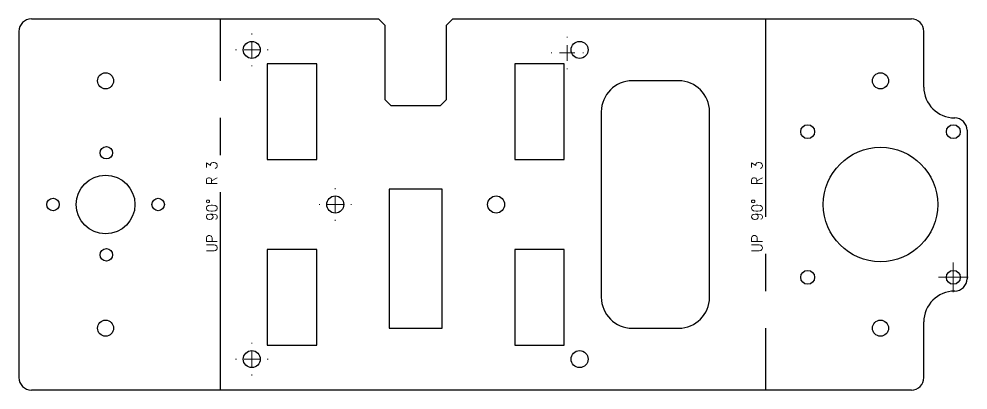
# Model space of a CAD drawing. Header units: millimetres. Extents: x 14 to 816, y 5 to 299.
# Drawn here: x 508.7 to 815.6, y 179.3 to 299.3 of the extents above; entities that cross this region are included whole.
import ezdxf

# ---------------------------------------------------------------- set-up
doc = ezdxf.new("R2010")
doc.units = ezdxf.units.MM
doc.linetypes.add('CENTERX2', pattern=[100, 64, -12, 12, -12])
doc.layers.get('0').update_dxf_attribs({"true_color": 0xffffff})
doc.styles.add('textstyle126', font='standard')
doc.styles.add('textstyle127', font='standard')

# ---------------------------------------------------------------- blocks, each defined once
blk = doc.blocks.new('SW_CENTERMARKSYMBOL_13')
at = {"color": 0, "linetype": 'Continuous', "lineweight": 0}
for p, q in [((0, 5), (0, 5.25)), ((-5, 0), (-5.25, 0)), ((0, 0), (-2.5, 0)), ((0, 0), (0, 2.5)), ((0, 0), (0, -2.5)), ((0, 0), (2.5, 0)), ((5, 0), (5.25, 0)), ((0, -5), (0, -5.25))]:
    blk.add_line(p, q, dxfattribs=at)
blk = doc.blocks.new('SW_CENTERMARKSYMBOL_14')
at = {"color": 0, "linetype": 'Continuous', "lineweight": 0}
for p, q in [((0, 5), (0, 5.25)), ((-5, 0), (-5.25, 0)), ((0, 0), (-2.5, 0)), ((0, 0), (0, 2.5)), ((0, 0), (0, -2.5)), ((0, 0), (2.5, 0)), ((5, 0), (5.25, 0)), ((0, -5), (0, -5.25))]:
    blk.add_line(p, q, dxfattribs=at)
blk = doc.blocks.new('SW_CENTERMARKSYMBOL_15')
at = {"color": 0, "linetype": 'Continuous', "lineweight": 0}
for p, q in [((0, 5), (0, 5.25)), ((-5, 0), (-5.25, 0)), ((0, 0), (-2.5, 0)), ((0, 0), (0, 2.5)), ((0, 0), (0, -2.5)), ((0, 0), (2.5, 0)), ((5, 0), (5.25, 0)), ((0, -5), (0, -5.25))]:
    blk.add_line(p, q, dxfattribs=at)
blk = doc.blocks.new('SW_CENTERMARKSYMBOL_16')
at = {"color": 0, "linetype": 'Continuous', "lineweight": 0}
for p, q in [((0, 5), (0, 5.25)), ((-5, 0), (-5.25, 0)), ((0, 0), (-2.5, 0)), ((0, 0), (0, 2.5)), ((0, 0), (0, -2.5)), ((0, 0), (2.5, 0)), ((5, 0), (5.25, 0)), ((0, -5), (0, -5.25))]:
    blk.add_line(p, q, dxfattribs=at)
blk = doc.blocks.new('SW_CENTERMARKSYMBOL_17')
at = {"color": 0, "linetype": 'Continuous', "lineweight": 0}
for p, q in [((0, 5), (0, 5.25)), ((-5, 0), (-5.25, 0)), ((0, 0), (-2.5, 0)), ((0, 0), (0, 2.5)), ((0, 0), (0, -2.5)), ((0, 0), (2.5, 0)), ((5, 0), (5.25, 0)), ((0, -5), (0, -5.25))]:
    blk.add_line(p, q, dxfattribs=at)
blk = doc.blocks.new('SW_CENTERMARKSYMBOL_18')
at = {"color": 0, "linetype": 'Continuous', "lineweight": 0}
for p, q in [((0, 5), (0, 5.25)), ((-5, 0), (-5.25, 0)), ((0, 0), (-2.5, 0)), ((0, 0), (0, 2.5)), ((0, 0), (0, -2.5)), ((0, 0), (2.5, 0)), ((5, 0), (5.25, 0)), ((0, -5), (0, -5.25))]:
    blk.add_line(p, q, dxfattribs=at)
blk = doc.blocks.new('SW_CENTERMARKSYMBOL_19')
at = {"color": 0, "linetype": 'Continuous', "lineweight": 0}
for p, q in [((0, 5), (0, 5.25)), ((-5, 0), (-5.25, 0)), ((0, 0), (-2.5, 0)), ((0, 0), (0, 2.5)), ((0, 0), (0, -2.5)), ((0, 0), (2.5, 0)), ((5, 0), (5.25, 0)), ((0, -5), (0, -5.25))]:
    blk.add_line(p, q, dxfattribs=at)
blk = doc.blocks.new('SW_CENTERMARKSYMBOL_20')
at = {"color": 0, "linetype": 'Continuous', "lineweight": 0}
for p, q in [((0, 2.5), (0, 4.75)), ((-2.5, 0), (-4.75, 0)), ((0, 0), (-2.5, 0)), ((0, 0), (0, 2.5)), ((0, 0), (0, -2.5)), ((0, 0), (2.5, 0)), ((2.5, 0), (4.75, 0)), ((0, -2.5), (0, -4.75))]:
    blk.add_line(p, q, dxfattribs=at)

msp = doc.modelspace()

# ---------------------------------------------------------------- linework, layer by layer
at = {"color": 7, "linetype": 'Continuous', "lineweight": 30, "true_color": 0xffffff}
for p, q in [((512.745, 299.273), (625.028, 299.273)), ((627.028, 297.273), (625.028, 299.273)), ((649.028, 299.273), (647.028, 297.273)), ((649.028, 299.273), (797.311, 299.273)), ((508.745, 295.273), (508.745, 183.273)), ((627.028, 297.273), (627.028, 273.273)), ((647.028, 273.273), (647.028, 297.273)), ((801.311, 277.273), (801.311, 295.273)), ((605.028, 284.773), (589.028, 284.773)), ((589.028, 284.773), (589.028, 253.773)), ((605.028, 253.773), (605.028, 284.773)), ((685.028, 284.773), (669.028, 284.773)), ((669.028, 284.773), (669.028, 253.773)), ((685.028, 253.773), (685.028, 284.773)), ((722.028, 279.273), (707.028, 279.273)), ((629.028, 271.273), (627.028, 273.273)), ((647.028, 273.273), (645.028, 271.273)), ((629.028, 271.273), (645.028, 271.273)), ((697.028, 269.273), (697.028, 209.273)), ((732.028, 209.273), (732.028, 269.273)), ((815.311, 263.273), (815.311, 215.273)), ((589.028, 253.773), (605.028, 253.773)), ((669.028, 253.773), (685.028, 253.773)), ((645.628, 244.273), (628.428, 244.273)), ((628.428, 244.273), (628.428, 199.273)), ((645.628, 199.273), (645.628, 244.273)), ((605.028, 224.773), (589.028, 224.773)), ((589.028, 224.773), (589.028, 193.773)), ((605.028, 193.773), (605.028, 224.773)), ((685.028, 224.773), (669.028, 224.773)), ((669.028, 224.773), (669.028, 193.773)), ((685.028, 193.773), (685.028, 224.773)), ((801.311, 183.273), (801.311, 201.273)), ((628.428, 199.273), (645.628, 199.273)), ((707.028, 199.273), (722.028, 199.273)), ((589.028, 193.773), (605.028, 193.773)), ((669.028, 193.773), (685.028, 193.773)), ((797.311, 179.273), (512.745, 179.273))]:
    msp.add_line(p, q, dxfattribs=at)
at = {"color": 7, "linetype": 'CENTERX2', "true_color": 0xffffff}
for p, q in [((573.887, 179.273), (573.887, 299.273)), ((750.17, 299.273), (750.17, 179.273))]:
    msp.add_line(p, q, dxfattribs=at)
at = {"color": 7, "linetype": 'Continuous', "lineweight": 30, "true_color": 0xffffff}
for centre, radius in [((584.028, 289.273), 2.75), ((690.028, 289.273), 2.75), ((536.745, 279.273), 2.6), ((787.311, 279.273), 2.6), ((763.761, 262.823), 2.25), ((810.861, 262.823), 2.25), ((537, 256), 2), ((787.311, 239.273), 18.5), ((536.745, 239.273), 9.5), ((519.745, 239.273), 2), ((553.745, 239.273), 2), ((611.028, 239.273), 2.75), ((663.028, 239.273), 2.75), ((537, 223), 2), ((763.761, 215.723), 2.25), ((810.861, 215.723), 2.25), ((536.745, 199.273), 2.6), ((787.311, 199.273), 2.6), ((584.028, 189.273), 2.75), ((690.028, 189.273), 2.75)]:
    msp.add_circle(centre, radius, dxfattribs=at)
for centre, radius, start, end in [((512.745, 295.273), 4, 90, 180), ((797.311, 295.273), 4, 0, 90), ((707.028, 269.273), 10, 90, 180), ((722.028, 269.273), 10, 0, 90), ((811.311, 277.273), 10, 180, 270), ((811.311, 263.273), 4, 0, 90), ((811.311, 215.273), 4, 270, 0), ((707.028, 209.273), 10, 180, 270), ((722.028, 209.273), 10, 270, 0), ((811.311, 201.273), 10, 90, 180), ((512.745, 183.273), 4, 180, 270), ((797.311, 183.273), 4, 270, 0)]:
    msp.add_arc(centre, radius, start, end, dxfattribs=at)

# ---------------------------------------------------------------- block references
at = {"color": 7, "linetype": 'Continuous', "lineweight": 0, "true_color": 0xffffff}
for name, p in [('SW_CENTERMARKSYMBOL_14', (584.028, 289.273)), ('SW_CENTERMARKSYMBOL_18', (584.028, 289.273)), ('SW_CENTERMARKSYMBOL_16', (686.028, 288.273)), ('SW_CENTERMARKSYMBOL_13', (611.028, 239.273)), ('SW_CENTERMARKSYMBOL_17', (611.028, 239.273)), ('SW_CENTERMARKSYMBOL_20', (810.861, 215.723)), ('SW_CENTERMARKSYMBOL_15', (584.028, 189.273)), ('SW_CENTERMARKSYMBOL_19', (584.028, 189.273))]:
    msp.add_blockref(name, p, dxfattribs=at)

# ---------------------------------------------------------------- texts
at = {"color": 7, "linetype": 'Continuous', "lineweight": 0, "true_color": 0xffffff, "char_height": 3.5, "attachment_point": 2, "rotation": 90}
for insert, style in [((569.341, 238.505), 'textstyle127'), ((745.624, 238.505), 'textstyle126')]:
    msp.add_mtext('UP  90°  R 3', dxfattribs=dict(at, insert=insert, style=style))

doc.saveas('drawing.dxf')
